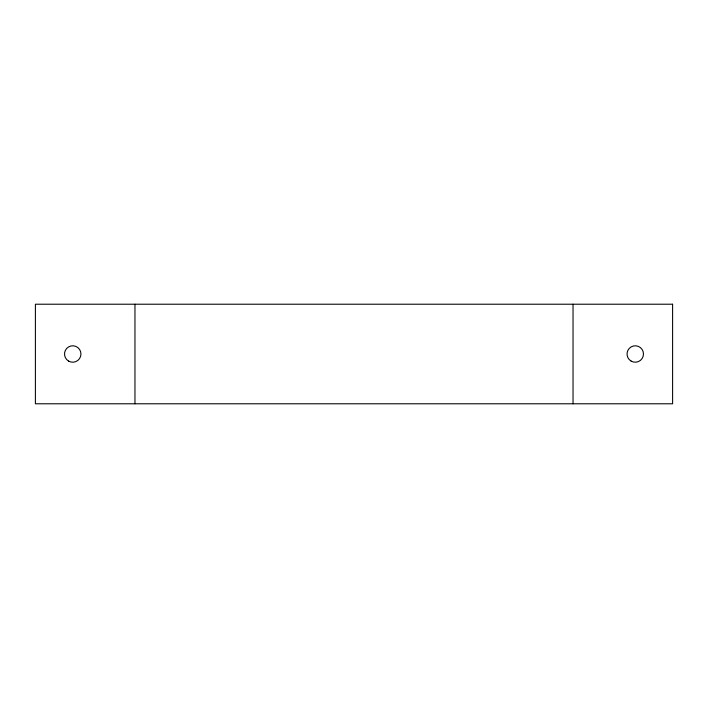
<?xml version="1.0" encoding="UTF-8"?>
<svg xmlns="http://www.w3.org/2000/svg" width="708" height="708" viewBox="0 0 708 708"><rect width="100%" height="100%" fill="white"/><g stroke="black" fill="none" stroke-linecap="round" stroke-linejoin="round"><path stroke-width="1.06" d="M573.038 304.219L573.038 403.781M134.963 304.219L134.963 403.781M672.6 304.219L35.4 304.219L35.4 403.781L672.6 403.781L672.6 304.219M631.155 361.115A8.213 8.213 0 0 0 643.475 354A8.213 8.213 0 0 0 631.155 346.885A8.213 8.213 0 0 0 631.155 361.115M68.632 361.115A8.213 8.213 0 0 0 80.951 354A8.213 8.213 0 0 0 68.632 346.885A8.213 8.213 0 0 0 68.632 361.115"/></g></svg>
